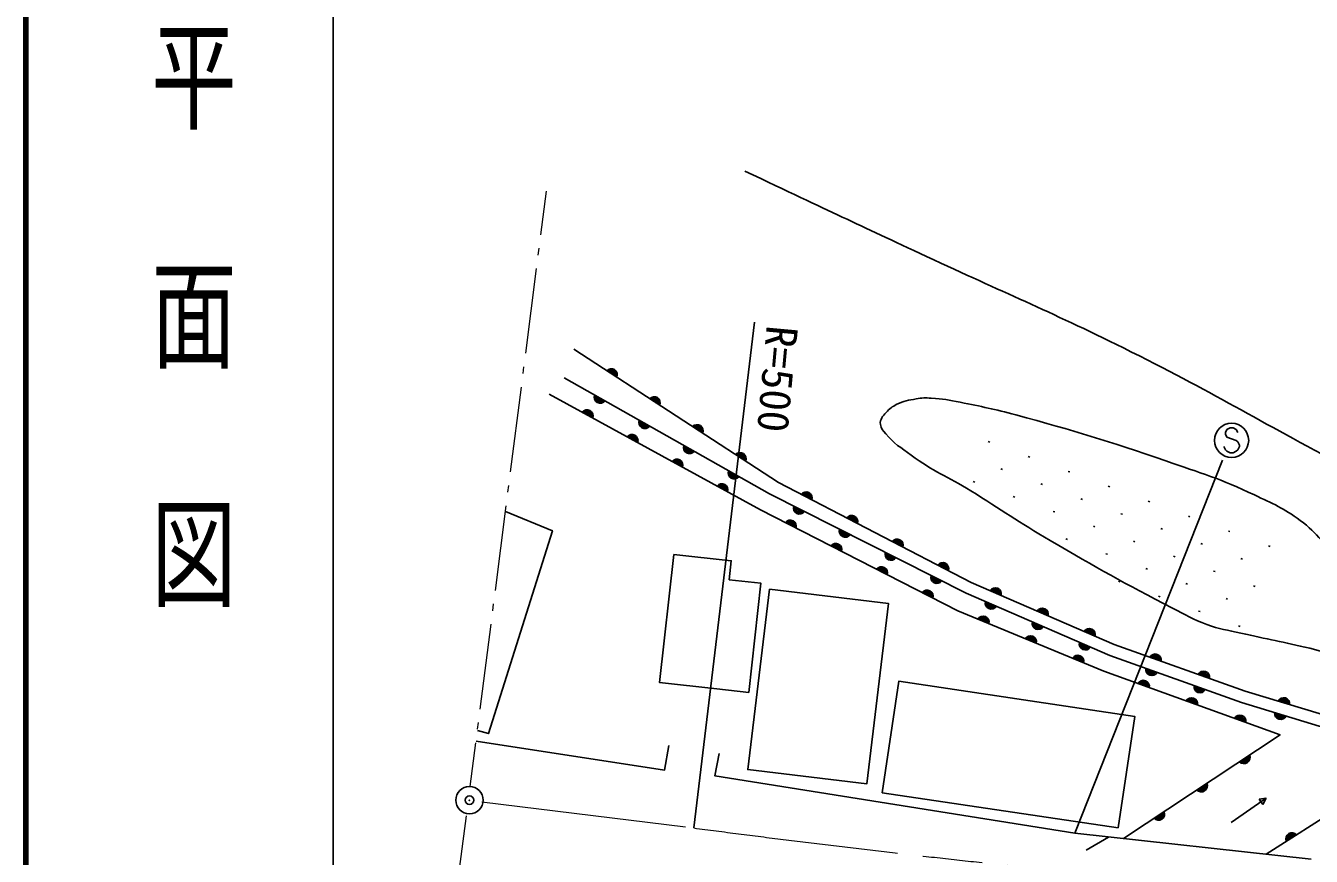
# Model space of a CAD drawing. Units: millimetres, scale not verified. Extents: x 40000 to 680000, y 20000 to 380000.
# Drawn here: x 40000 to 115224, y 292187 to 340822 of the extents above; entities that cross this region are included whole.
import ezdxf
from ezdxf.enums import TextEntityAlignment as Align

# ---------------------------------------------------------------- set-up
doc = ezdxf.new("R2010")
doc.units = ezdxf.units.MM
doc.header["$LTSCALE"] = 1000
doc.header["$PDMODE"] = 32
doc.header["$PDSIZE"] = 500
doc.linetypes.add('CHAIN', pattern=[18.5, 12, -1.5, 3.5, -1.5])
for name, color, linetype, lineweight in [('M-BGD', 7, 'Continuous', 25), ('M-BMK', 2, 'CHAIN', 13), ('M-BMK-HTXT', 7, 'Continuous', 13), ('M-BMK-SRVR', 3, 'Continuous', 25), ('M-STR-STR1', 1, 'Continuous', 25), ('M-STR-STRC', 7, 'Continuous', 25), ('M-TTL', 2, 'Continuous', 140), ('M-TTL-BAND', 7, 'Continuous', 25)]:
    doc.layers.add(name, color=color, linetype=linetype, lineweight=lineweight)
doc.layers.add('M-OTRS', color=6, linetype='Continuous')
doc.styles.add('@ＭＳ ゴシック', font='')
doc.styles.add('ＭＳ ゴシック', font='')
doc.styles.get('@ＭＳ ゴシック').set_extended_font_data('@MS Gothic')
doc.styles.get('ＭＳ ゴシック').set_extended_font_data('MS Gothic')

msp = doc.modelspace()

# ---------------------------------------------------------------- linework, layer by layer
at = {"layer": 'M-BGD'}
for p, q in [((96319, 316476), (96413, 316441)), ((98661, 315602), (98755, 315567)), ((97053, 314868), (97147, 314833)), ((101004, 314728), (101097, 314693)), ((95445, 314133), (95539, 314098)), ((99396, 313994), (99489, 313959)), ((103346, 313855), (103440, 313820)), ((97788, 313260), (97881, 313225)), ((101738, 313120), (101832, 313085)), ((105688, 312981), (105782, 312946)), ((100130, 312386), (100224, 312351)), ((104080, 312247), (104174, 312212)), ((102472, 311512), (102566, 311477)), ((108031, 312107), (108124, 312072)), ((100864, 310778), (100958, 310743)), ((106423, 311373), (106516, 311338)), ((110373, 311234), (110467, 311199)), ((104815, 310639), (104908, 310604)), ((108765, 310499), (108859, 310464)), ((112716, 310360), (112809, 310325)), ((103207, 309904), (103300, 309869)), ((107157, 309765), (107251, 309730)), ((111107, 309626), (111201, 309591)), ((105549, 309031), (105643, 308996)), ((109499, 308891), (109593, 308856)), ((103941, 308296), (104035, 308261)), ((107891, 308157), (107985, 308122)), ((111842, 308018), (111936, 307983)), ((106283, 307422), (106377, 307388)), ((110234, 307283), (110328, 307248)), ((108626, 306549), (108719, 306514)), ((110968, 305675), (111062, 305640)), ((120609, 297445), (112578, 292312)), ((110529, 294170), (112585, 295593)), ((112170, 295534), (112585, 295593)), ((112383, 295226), (112170, 295534)), ((112585, 295593), (112383, 295226))]:
    msp.add_line(p, q, dxfattribs=at)
for points in [[(159876, 294905), (148484, 295126), (138742, 295986), (130577, 297147), (120898, 299112), (115885, 300481), (111356, 301860), (103687, 304593), (95324, 308227), (84048, 314068), (72069, 321877)], [(71505, 320209), (83517, 313404), (95026, 307593), (103430, 303941), (111137, 301195), (115691, 299807), (120736, 298430), (130458, 296456), (138662, 295290), (148446, 294426), (159863, 294204)], [(104239, 293224), (113400, 299299), (103078, 303034), (94540, 306565), (82994, 312473), (70637, 319246)], [(68071, 312368), (70815, 311250), (67076, 299370), (66431, 299553)], [(77925, 309867), (77082, 302368), (80443, 301990)], [(81161, 308384), (81286, 309489), (77925, 309867)], [(80443, 301990), (82304, 301781), (83023, 308175), (81161, 308384)], [(66350, 298923), (77373, 297227), (77630, 298668)], [(80572, 298208), (80332, 296895), (101396, 293535)]]:
    msp.add_lwpolyline(points, dxfattribs=at)
for points in [[(83520, 307828), (82247, 297260), (89215, 296421), (90488, 306988)], [(90114, 295908), (103923, 293855), (104894, 300382), (91084, 302435)]]:
    msp.add_lwpolyline(points, close=True, dxfattribs=at)
for centre, radius, start, end in [((74259, 320385), 354, 335.696, 138.10118), ((74259, 320385), 283, 337.92004, 135.87714), ((74259, 320385), 212, 341.66636, 132.13081), ((74259, 320385), 142, 349.37809, 124.41908), ((74259, 320385), 100, 359.69576, 114.10142), ((73622, 319072), 354, 159.26377, 321.66895), ((73622, 319072), 283, 161.48781, 319.44491), ((73622, 319072), 212, 165.23413, 315.69858), ((73622, 319072), 142, 172.94586, 307.98685), ((73622, 319072), 100, 183.26352, 297.66919), ((76772, 318746), 354, 335.696, 138.10118), ((76772, 318746), 283, 337.92004, 135.87714), ((76772, 318746), 212, 341.66636, 132.13081), ((72844, 317975), 354, 340.07004, 142.47522), ((72844, 317975), 283, 342.29408, 140.25118), ((76772, 318746), 142, 349.37809, 124.41908), ((76772, 318746), 100, 359.69576, 114.10142), ((72844, 317975), 212, 346.04041, 136.50486), ((72844, 317975), 142, 353.75214, 128.79313), ((72844, 317975), 100, 4.0698, 118.47547), ((76233, 317593), 354, 159.26377, 321.66895), ((76233, 317593), 283, 161.48781, 319.44491), ((76233, 317593), 212, 165.23413, 315.69858), ((76233, 317593), 142, 172.94586, 307.98685), ((76233, 317593), 100, 183.26352, 297.66919), ((79285, 317108), 354, 335.696, 138.10118), ((75474, 316533), 354, 340.07004, 142.47522), ((75474, 316533), 283, 342.29408, 140.25118), ((75474, 316533), 212, 346.04041, 136.50486), ((79285, 317108), 283, 337.92004, 135.87714), ((79285, 317108), 212, 341.66636, 132.13081), ((79285, 317108), 142, 349.37809, 124.41908), ((79285, 317108), 100, 359.69576, 114.10142), ((75474, 316533), 142, 353.75214, 128.79313), ((75474, 316533), 100, 4.0698, 118.47547), ((78843, 316114), 354, 159.26377, 321.66895), ((78843, 316114), 283, 161.48781, 319.44491), ((78843, 316114), 212, 165.23413, 315.69858), ((78843, 316114), 142, 172.94586, 307.98685), ((78843, 316114), 100, 183.26352, 297.66919), ((78105, 315091), 354, 340.07004, 142.47522), ((78105, 315091), 283, 342.29408, 140.25118), ((78105, 315091), 212, 346.04041, 136.50486), ((78105, 315091), 142, 353.75214, 128.79313), ((78105, 315091), 100, 4.0698, 118.47547), ((81798, 315470), 354, 335.696, 138.10118), ((81798, 315470), 283, 337.92004, 135.87714), ((81798, 315470), 212, 341.66636, 132.13081), ((81798, 315470), 142, 349.37809, 124.41908), ((81798, 315470), 100, 359.69576, 114.10142), ((81453, 314635), 354, 159.26377, 321.66895), ((81453, 314635), 283, 161.48781, 319.44491), ((81453, 314635), 212, 165.23413, 315.69858), ((81453, 314635), 142, 172.94586, 307.98685), ((81453, 314635), 100, 183.26352, 297.66919), ((80736, 313649), 354, 340.07004, 142.47522), ((80736, 313649), 283, 342.29408, 140.25118), ((80736, 313649), 212, 346.04041, 136.50486), ((80736, 313649), 142, 353.75214, 128.79313), ((80736, 313649), 100, 4.0698, 118.47547), ((85665, 313169), 354, 341.41443, 143.81961), ((85665, 313169), 283, 343.63847, 141.59557), ((85665, 313169), 212, 347.3848, 137.84925), ((85665, 313169), 142, 355.09653, 130.13752), ((85665, 313169), 100, 5.41419, 119.81985), ((85279, 312575), 354, 162.00843, 324.41361), ((85279, 312575), 283, 164.23247, 322.18957), ((85279, 312575), 212, 167.97879, 318.44324), ((85279, 312575), 142, 175.69052, 310.73151), ((85279, 312575), 100, 186.00819, 300.41385), ((84737, 311520), 354, 341.69856, 144.10374), ((84737, 311520), 283, 343.9226, 141.8797), ((84737, 311520), 212, 347.66893, 138.13338), ((84737, 311520), 142, 355.38066, 130.42165), ((84737, 311520), 100, 5.69832, 120.10398), ((88329, 311789), 354, 341.41443, 143.81961), ((88329, 311789), 283, 343.63847, 141.59557), ((88329, 311789), 212, 347.3848, 137.84925), ((88329, 311789), 142, 355.09653, 130.13752), ((88329, 311789), 100, 5.41419, 119.81985), ((87957, 311223), 354, 162.00843, 324.41361), ((87957, 311223), 283, 164.23247, 322.18957), ((87957, 311223), 212, 167.97879, 318.44324), ((87957, 311223), 142, 175.69052, 310.73151), ((87957, 311223), 100, 186.00819, 300.41385), ((90993, 310410), 354, 341.41443, 143.81961), ((90993, 310410), 283, 343.63847, 141.59557), ((87407, 310154), 354, 341.69856, 144.10374), ((87407, 310154), 283, 343.9226, 141.8797), ((87407, 310154), 212, 347.66893, 138.13338), ((87407, 310154), 142, 355.38066, 130.42165), ((87407, 310154), 100, 5.69832, 120.10398), ((90635, 309871), 354, 162.00843, 324.41361), ((90635, 309871), 283, 164.23247, 322.18957), ((90993, 310410), 212, 347.3848, 137.84925), ((90993, 310410), 142, 355.09653, 130.13752), ((90993, 310410), 100, 5.41419, 119.81985), ((90635, 309871), 212, 167.97879, 318.44324), ((90635, 309871), 142, 175.69052, 310.73151), ((90635, 309871), 100, 186.00819, 300.41385), ((93657, 309030), 354, 341.41443, 143.81961), ((93657, 309030), 283, 343.63847, 141.59557), ((93657, 309030), 212, 347.3848, 137.84925), ((93657, 309030), 142, 355.09653, 130.13752), ((90078, 308787), 354, 341.69856, 144.10374), ((90078, 308787), 283, 343.9226, 141.8797), ((90078, 308787), 212, 347.66893, 138.13338), ((90078, 308787), 142, 355.38066, 130.42165), ((90078, 308787), 100, 5.69832, 120.10398), ((93313, 308519), 354, 162.00843, 324.41361), ((93313, 308519), 283, 164.23247, 322.18957), ((93313, 308519), 212, 167.97879, 318.44324), ((93313, 308519), 142, 175.69052, 310.73151), ((93313, 308519), 100, 186.00819, 300.41385), ((93657, 309030), 100, 5.41419, 119.81985), ((92749, 307421), 354, 341.69856, 144.10374), ((92749, 307421), 283, 343.9226, 141.8797), ((96732, 307556), 354, 345.31118, 147.71636), ((96732, 307556), 283, 347.53522, 145.49232), ((96732, 307556), 212, 351.28154, 141.74599), ((96732, 307556), 142, 358.99327, 134.03426), ((92749, 307421), 212, 347.66893, 138.13338), ((92749, 307421), 142, 355.38066, 130.42165), ((92749, 307421), 100, 5.69832, 120.10398), ((96498, 307012), 354, 165.31118, 327.71636), ((96498, 307012), 283, 167.53522, 325.49232), ((96498, 307012), 212, 171.28154, 321.74599), ((96498, 307012), 142, 178.99327, 314.03426), ((96498, 307012), 100, 189.31094, 303.7166), ((96732, 307556), 100, 9.31094, 123.7166), ((96016, 305896), 354, 346.33221, 148.73739), ((96016, 305896), 283, 348.55625, 146.51335), ((99484, 306361), 354, 345.31118, 147.71636), ((99484, 306361), 283, 347.53522, 145.49232), ((99484, 306361), 212, 351.28154, 141.74599), ((99484, 306361), 142, 358.99327, 134.03426), ((99484, 306361), 100, 9.31094, 123.7166), ((96016, 305896), 212, 352.30258, 142.76703), ((96016, 305896), 142, 0.01431, 135.0553), ((96016, 305896), 100, 10.33197, 124.73763), ((99249, 305817), 354, 165.31118, 327.71636), ((99249, 305817), 283, 167.53522, 325.49232), ((99249, 305817), 212, 171.28154, 321.74599), ((99249, 305817), 142, 178.99327, 314.03426), ((99249, 305817), 100, 189.31094, 303.7166), ((102235, 305165), 354, 345.31118, 147.71636), ((102235, 305165), 283, 347.53522, 145.49232), ((98789, 304749), 354, 346.33221, 148.73739), ((98789, 304749), 283, 348.55625, 146.51335), ((98789, 304749), 212, 352.30258, 142.76703), ((98789, 304749), 142, 0.01431, 135.0553), ((98789, 304749), 100, 10.33197, 124.73763), ((102001, 304621), 354, 165.31118, 327.71636), ((102001, 304621), 283, 167.53522, 325.49232), ((102235, 305165), 212, 351.28154, 141.74599), ((102235, 305165), 142, 358.99327, 134.03426), ((102235, 305165), 100, 9.31094, 123.7166), ((101561, 303603), 354, 346.33221, 148.73739), ((102001, 304621), 212, 171.28154, 321.74599), ((102001, 304621), 142, 178.99327, 314.03426), ((102001, 304621), 100, 189.31094, 303.7166), ((106091, 303679), 354, 349.18523, 151.5904), ((106091, 303679), 283, 351.40927, 149.36637), ((101561, 303603), 283, 348.55625, 146.51335), ((101561, 303603), 212, 352.30258, 142.76703), ((101561, 303603), 142, 0.01431, 135.0553), ((101561, 303603), 100, 10.33197, 124.73763), ((105888, 303123), 354, 169.18523, 331.5904), ((105888, 303123), 283, 171.40927, 329.36637), ((106091, 303679), 212, 355.15559, 145.62004), ((106091, 303679), 142, 2.86732, 137.90831), ((106091, 303679), 100, 13.18498, 127.59065), ((105400, 302137), 354, 348.90535, 151.31053), ((105400, 302137), 283, 351.12939, 149.08649), ((105888, 303123), 212, 175.15559, 325.62004), ((105888, 303123), 142, 182.86732, 317.90831), ((105888, 303123), 100, 193.18498, 307.59065), ((108917, 302672), 354, 349.18523, 151.5904), ((108917, 302672), 283, 351.40927, 149.36637), ((108917, 302672), 212, 355.15559, 145.62004), ((108917, 302672), 142, 2.86732, 137.90831), ((108917, 302672), 100, 13.18498, 127.59065), ((105400, 302137), 212, 354.87571, 145.34016), ((105400, 302137), 142, 2.58744, 137.62843), ((105400, 302137), 100, 12.90511, 127.31077), ((108714, 302116), 354, 169.18523, 331.5904), ((108714, 302116), 283, 171.40927, 329.36637), ((108714, 302116), 212, 175.15559, 325.62004), ((108714, 302116), 142, 182.86732, 317.90831), ((108714, 302116), 100, 193.18498, 307.59065), ((108221, 301116), 354, 348.90535, 151.31053), ((108221, 301116), 283, 351.12939, 149.08649), ((108221, 301116), 212, 354.87571, 145.34016), ((108221, 301116), 142, 2.58744, 137.62843), ((108221, 301116), 100, 12.90511, 127.31077), ((113605, 301119), 354, 351.85209, 154.25727), ((113605, 301119), 283, 354.07613, 152.03323), ((113605, 301119), 212, 357.82245, 148.2869), ((113605, 301119), 142, 5.53418, 140.57517), ((113605, 301119), 100, 15.85184, 130.25751), ((111042, 300095), 354, 348.90535, 151.31053), ((111042, 300095), 283, 351.12939, 149.08649), ((111042, 300095), 212, 354.87571, 145.34016), ((111042, 300095), 142, 2.58744, 137.62843), ((111042, 300095), 100, 12.90511, 127.31077), ((113430, 300553), 354, 171.85209, 334.25727), ((113430, 300553), 283, 174.07613, 332.03323), ((113430, 300553), 212, 177.82245, 328.2869), ((113430, 300553), 142, 185.53418, 320.57517), ((113430, 300553), 100, 195.85184, 310.25751), ((111290, 297965), 354, 222.34817, 24.75335), ((111290, 297965), 283, 224.57221, 22.52931), ((111290, 297965), 212, 228.31854, 18.78299), ((111290, 297965), 142, 236.03027, 11.07126), ((111290, 297965), 100, 246.34793, 0.75359), ((108789, 296307), 354, 222.34817, 24.75335), ((108789, 296307), 283, 224.57221, 22.52931), ((108789, 296307), 212, 228.31854, 18.78299), ((108789, 296307), 142, 236.03027, 11.07126), ((108789, 296307), 100, 246.34793, 0.75359), ((106289, 294649), 354, 222.34817, 24.75335), ((106289, 294649), 283, 224.57221, 22.52931), ((106289, 294649), 212, 228.31854, 18.78299), ((106289, 294649), 142, 236.03027, 11.07126), ((106289, 294649), 100, 246.34793, 0.75359), ((114095, 293217), 354, 41.37943, 203.78461), ((114095, 293217), 283, 43.60347, 201.56057), ((114095, 293217), 212, 47.3498, 197.81425), ((114095, 293217), 142, 55.06153, 190.10252), ((114095, 293217), 100, 65.37919, 179.78485)]:
    msp.add_arc(centre, radius, start, end, dxfattribs=at)
for points, knots in [([(82079, 332303), (87257, 329865), (88559, 329252), (92718, 327308), (97213, 325207), (99788, 324151), (104235, 321952), (109392, 319401), (112127, 317674), (117228, 315011), (119991, 313568), (121375, 312344), (124349, 311408), (125658, 310997), (126475, 311158), (127831, 310952), (129970, 310628), (131185, 310503), (133283, 309976), (135811, 309342), (137212, 308894), (139636, 307935), (141353, 307256), (142229, 306680), (143911, 305918), (145247, 305311), (145960, 304861), (147369, 304453), (148162, 304223), (148639, 304045), (149459, 304140), (150307, 304239), (150777, 304447), (151524, 304861), (152431, 305362), (153157, 305507), (153686, 306398), (153891, 306744), (153901, 307004), (153902, 307407), (153903, 307899), (153908, 308195), (153734, 308655), (153558, 309119), (153292, 309292), (152965, 309664), (152580, 310103), (152356, 310347), (151908, 310721), (151525, 311041), (151268, 311165), (150852, 311441), (150553, 311640), (150457, 311703), (150083, 311946)], [0, 0, 0, 0, 1, 1, 1, 2, 2, 2, 3, 3, 3, 4, 4, 4, 5, 5, 5, 6, 6, 6, 7, 7, 7, 8, 8, 8, 9, 9, 9, 10, 10, 10, 11, 11, 11, 12, 12, 12, 13, 13, 13, 14, 14, 14, 15, 15, 15, 16, 16, 16, 17, 17, 17, 18, 18, 18, 18]), ([(119721, 303284), (118762, 303425), (118486, 303474), (117704, 303645), (116685, 303867), (116146, 304115), (115134, 304365), (113568, 304752), (112671, 304886), (111099, 305254), (110317, 305437), (109859, 305479), (109106, 305758), (108292, 306060), (107873, 306323), (107100, 306719), (104257, 308176), (102704, 309072), (99943, 310682), (98094, 311760), (97119, 312464), (95296, 313588), (93946, 314420), (93081, 314724), (91814, 315677), (91207, 316133), (90797, 316332), (90325, 316926), (90170, 317120), (90048, 317233), (90012, 317478), (89969, 317777), (90149, 317949), (90349, 318175), (90552, 318406), (90700, 318514), (90973, 318655), (91379, 318866), (91653, 318880), (92102, 318967), (92443, 319034), (92643, 319034), (92990, 319016), (93653, 318981), (94021, 318906), (94672, 318775), (95954, 318517), (96674, 318370), (97938, 318031), (101397, 317102), (103316, 316502), (106704, 315341), (108758, 314637), (109932, 314281), (111892, 313347), (112972, 312833), (113612, 312576), (114570, 311858), (115621, 311070), (116028, 310413), (116875, 309409), (117823, 308286), (118456, 307699), (119109, 306383), (119538, 305518), (119687, 305145), (119998, 304077)], [0, 0, 0, 0, 1, 1, 1, 2, 2, 2, 3, 3, 3, 4, 4, 4, 5, 5, 5, 6, 6, 6, 7, 7, 7, 8, 8, 8, 9, 9, 9, 10, 10, 10, 11, 11, 11, 12, 12, 12, 13, 13, 13, 14, 14, 14, 15, 15, 15, 16, 16, 16, 17, 17, 17, 18, 18, 18, 19, 19, 19, 20, 20, 20, 21, 21, 21, 22, 22, 22, 22])]:
    msp.add_open_spline(points, degree=3, knots=knots, dxfattribs=at)
at = {"layer": 'M-BMK'}
msp.add_line((66696, 295381), (79093, 293846), dxfattribs=at)
msp.add_arc((172311, 998718), 711009, 262.4665, 265.86849, dxfattribs=at)
at = {"layer": 'M-BMK-HTXT'}
for p, q in [((70146, 328585), (70473, 331142)), ((69993, 327395), (70044, 327792)), ((69257, 321642), (69892, 326602)), ((69105, 320452), (69156, 320849)), ((68369, 314699), (69003, 319658)), ((68216, 313508), (68267, 313905)), ((67480, 307755), (68115, 312715)), ((67328, 306565), (67379, 306962)), ((66592, 300812), (67227, 305771)), ((66440, 299622), (66490, 300018)), ((66011, 296271), (66338, 298828)), ((65774, 294555), (65273, 290692))]:
    msp.add_line(p, q, dxfattribs=at)
at = {"layer": 'M-BMK-SRVR'}
msp.add_line((79093, 293846), (82643, 323472), dxfattribs=at)
msp.add_circle((65963, 295473), 800, dxfattribs=at)
at = {"layer": 'M-OTRS'}
msp.add_point((65963, 295473), dxfattribs=at)
at = {"layer": 'M-STR-STR1'}
for p, q in [((101396, 293535), (115224, 292022)), ((102059, 292547), (103349, 293311))]:
    msp.add_line(p, q, dxfattribs=at)
at = {"layer": 'M-STR-STRC'}
for p, q in [((110288, 317176), (110197, 316995)), ((110197, 316995), (110197, 316904)), ((110197, 316904), (110288, 316722)), ((110469, 317267), (110288, 317176)), ((110288, 316722), (110833, 316540)), ((110651, 317267), (110469, 317267)), ((110833, 317176), (110651, 317267)), ((110924, 316995), (110833, 317176)), ((110197, 315995), (110106, 316176)), ((110288, 315904), (110197, 315995)), ((110833, 316540), (110924, 316449)), ((110924, 315995), (110833, 315904)), ((110924, 316449), (111015, 316267)), ((111015, 316176), (110924, 315995)), ((111015, 316267), (111015, 316176)), ((110020, 315387), (101396, 293535)), ((110469, 315813), (110288, 315904)), ((110651, 315813), (110469, 315813)), ((110833, 315904), (110651, 315813))]:
    msp.add_line(p, q, dxfattribs=at)
msp.add_circle((110560, 316540), 1000, dxfattribs=at)
at = {"layer": 'M-TTL'}
msp.add_line((40000, 380000), (40000, 20000), dxfattribs=at)
at = {"layer": 'M-TTL-BAND'}
msp.add_line((58000, 370000), (58000, 20000), dxfattribs=at)

# ---------------------------------------------------------------- texts
at = {"layer": 'M-BMK-SRVR', "style": 'ＭＳ ゴシック'}
msp.add_text('R=500', height=1833, rotation=264.783, dxfattribs=at).set_placement((84278, 323238), align=Align.MIDDLE_LEFT)
at = {"layer": 'M-TTL-BAND', "style": '@ＭＳ ゴシック', "width": 1.4}
msp.add_text('平  面  図', height=3666, rotation=270, dxfattribs=at).set_placement((49777, 306475), align=Align.MIDDLE_RIGHT)

doc.saveas('drawing.dxf')
